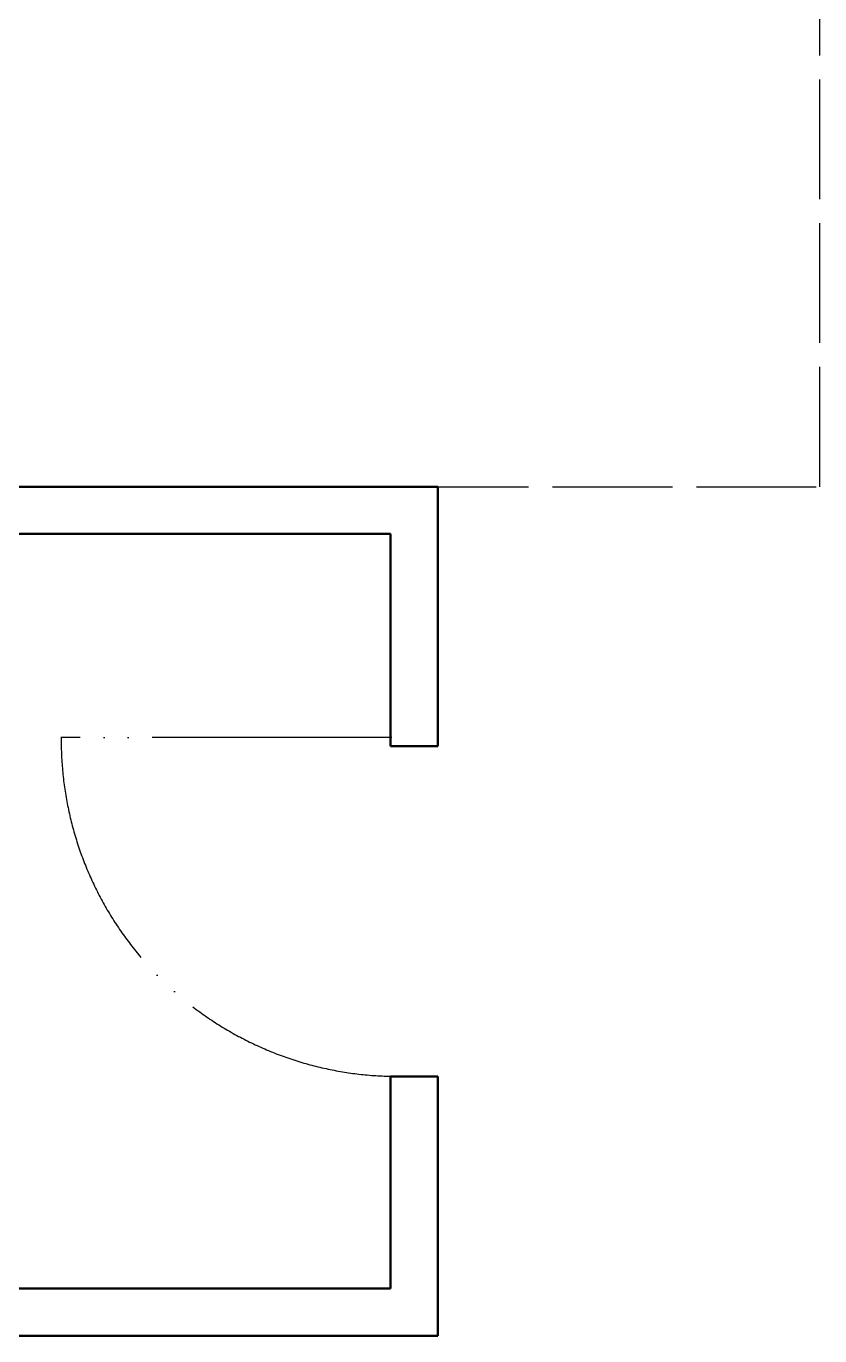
# Model space of a CAD drawing. Header units: millimetres. Extents: x 44692 to 174433, y -26273 to 14445.
# Drawn here: x 150140 to 151821, y -17142 to -14365 of the extents above; entities that cross this region are included whole.
import ezdxf

# ---------------------------------------------------------------- set-up
doc = ezdxf.new("R2010")
doc.units = ezdxf.units.MM
doc.header["$LTSCALE"] = 100
doc.linetypes.add('DASHEDX2', pattern=[3.048, 2.54, -0.508])
doc.linetypes.add('DIVIDEX2', pattern=[6.604, 5.08, -0.508, 0, -0.508, 0, -0.508])
doc.layers.add('Area circulacion', color=50, linetype='DASHEDX2')
doc.layers.add('Puertas', color=43, linetype='DIVIDEX2')
doc.layers.add('Paredes', color=7, linetype='Continuous', lineweight=50)

msp = doc.modelspace()

# ---------------------------------------------------------------- linework, layer by layer
at = {"layer": 'Area circulacion'}
for p, q in [((151820.923, -15341.72), (151820.923, -13958.986)), ((148511.465, -15341.72), (151820.923, -15341.72))]:
    msp.add_line(p, q, dxfattribs=at)
at = {"layer": 'Paredes'}
for p, q in [((148411.465, -15341.72), (150611.465, -15341.72)), ((150611.465, -15341.72), (151011.465, -15341.72)), ((151011.465, -15341.72), (151011.465, -15441.72)), ((148511.465, -15441.72), (150511.465, -15441.72)), ((150511.465, -15441.72), (150911.465, -15441.72)), ((150911.465, -15541.72), (150911.465, -15441.72)), ((151011.465, -15541.72), (151011.465, -15441.72)), ((150911.465, -15541.72), (150911.465, -15891.72)), ((151011.465, -15891.72), (151011.465, -15541.72)), ((150911.465, -15891.72), (151011.465, -15891.72)), ((150911.465, -16591.72), (150911.465, -17041.72)), ((150911.465, -16591.72), (151011.465, -16591.72)), ((151011.465, -17141.72), (151011.465, -16591.72)), ((150511.465, -17041.72), (148511.465, -17041.72)), ((150511.465, -17041.72), (150911.465, -17041.72)), ((148511.465, -17141.72), (150511.465, -17141.72)), ((150511.465, -17141.72), (150911.465, -17141.72)), ((150911.465, -17141.72), (151011.465, -17141.72))]:
    msp.add_line(p, q, dxfattribs=at)
at = {"layer": 'Puertas'}
msp.add_line((150914.479, -15873.29), (150214.479, -15873.29), dxfattribs=at)
msp.add_arc((150926.626, -15878.75), 712.969, 179.432158, 270.567842, dxfattribs=at)

doc.saveas('drawing.dxf')
